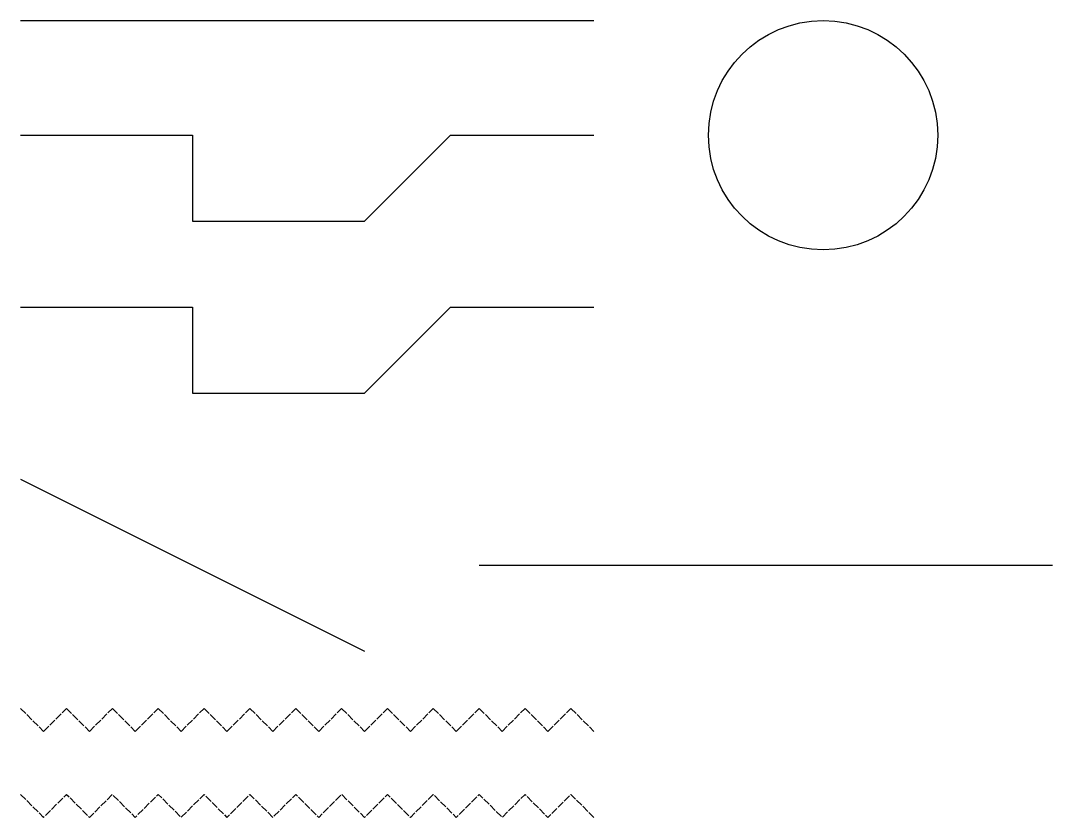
# Model space of a CAD drawing. Header units: metres. Extents: x 0 to 180, y -139 to 0.
import ezdxf
from ezdxf.lldxf.tags import DXFTag

# ---------------------------------------------------------------- set-up
doc = ezdxf.new("R2010")
doc.units = ezdxf.units.M
doc.header["$LTSCALE"] = 10
doc.linetypes.add('DASHED', pattern=[1.524, 1.27, -0.254])
doc.linetypes.add('FENCE', pattern='A,0.25,-0.1,[132,ltypeshp.shx,S=0.1,R=0,X=-0.1,Y=0],-0.1,1', length=1.45)
doc.linetypes.add('GAZ', pattern='A,0.5,-0.2,["ГАЗ",Standard,S=0.1,R=0,X=-0.1,Y=-0.05],-0.25', length=0.95)
tags = doc.linetypes.add('GAZ_ABS', pattern='A,0.5,-0.2,["ГАЗ",Standard,S=0.1,R=0,X=-0.1,Y=-0.05],-0.25', length=0.95).pattern_tags.tags
tags[6] = DXFTag(74, 3)

msp = doc.modelspace()

# ---------------------------------------------------------------- linework, layer by layer
at = {"color": 2, "linetype": 'GAZ'}
msp.add_line((0, 0), (100, 0), dxfattribs=at)
at = {"color": 6, "linetype": 'GAZ_ABS'}
msp.add_line((0, -80), (60, -110), dxfattribs=at)
at = {"color": 1, "linetype": 'FENCE'}
msp.add_line((80, -95), (180, -95), dxfattribs=at)
at = {"color": 3, "linetype": 'GAZ', "flags": 128}
msp.add_lwpolyline([(0, -20), (30, -20), (30, -35), (60, -35), (75, -20), (100, -20)], dxfattribs=at)
at = {"color": 4, "linetype": 'GAZ'}
msp.add_lwpolyline([(0, -50), (30, -50), (30, -65), (60, -65), (75, -50), (100, -50)], dxfattribs=at)
at = {"color": 2, "linetype": 'DASHED', "ltscale": 0.1}
msp.add_lwpolyline([(0, -120), (4, -124), (8, -120), (12, -124), (16, -120), (20, -124), (24, -120), (28, -124), (32, -120), (36, -124), (40, -120), (44, -124), (48, -120), (52, -124), (56, -120), (60, -124), (64, -120), (68, -124), (72, -120), (76, -124), (80, -120), (84, -124), (88, -120), (92, -124), (96, -120), (100, -124)], dxfattribs=at)
at = {"color": 3, "linetype": 'DASHED', "ltscale": 0.1, "flags": 128}
msp.add_lwpolyline([(0, -135), (4, -139), (8, -135), (12, -139), (16, -135), (20, -139), (24, -135), (28, -139), (32, -135), (36, -139), (40, -135), (44, -139), (48, -135), (52, -139), (56, -135), (60, -139), (64, -135), (68, -139), (72, -135), (76, -139), (80, -135), (84, -139), (88, -135), (92, -139), (96, -135), (100, -139)], dxfattribs=at)
at = {"color": 5, "linetype": 'GAZ'}
msp.add_circle((140, -20), 20, dxfattribs=at)

doc.saveas('drawing.dxf')
